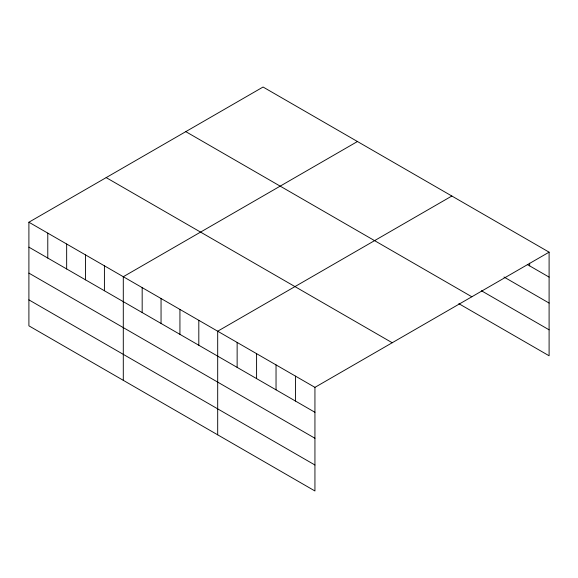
<?xml version="1.0" encoding="UTF-8"?>
<svg xmlns="http://www.w3.org/2000/svg" width="578" height="578" viewBox="0 0 578 578"><rect width="100%" height="100%" fill="white"/><g stroke="black" fill="none" stroke-linecap="round" stroke-linejoin="round"><path stroke-width="0.87" d="M28.9 222.219L314.938 387.361L314.938 490.975L28.9 325.833L28.9 222.219L263.062 87.025L549.1 252.167L549.1 355.781L458.845 303.674M357.45 141.523L123.295 276.718L123.295 380.331M451.844 196.021L217.689 331.208L217.689 434.822M314.938 387.361L549.1 252.167M527.317 264.529L549.1 277.108M503.973 277.014L549.1 303.067M481.409 290.741L549.1 329.821M185.784 131.639L471.829 296.781M106.171 177.605L392.216 342.747M28.9 247.153L314.938 412.295M28.9 273.112L314.938 438.261M28.9 299.866L314.938 465.008M529.65 263.207L529.65 265.873M295.488 376.134L295.488 401.067M276.038 364.899L276.038 389.839M256.589 353.671L256.589 378.604M237.139 342.443L237.139 367.377M198.81 320.313L198.81 345.247M179.931 309.411L179.931 334.351M161.052 298.515L161.052 323.449M142.174 287.613L142.174 312.546M104.416 265.815L104.416 290.748M85.537 254.912L85.537 279.853M66.658 244.017L66.658 268.951M47.779 233.115L47.779 258.048"/></g></svg>
